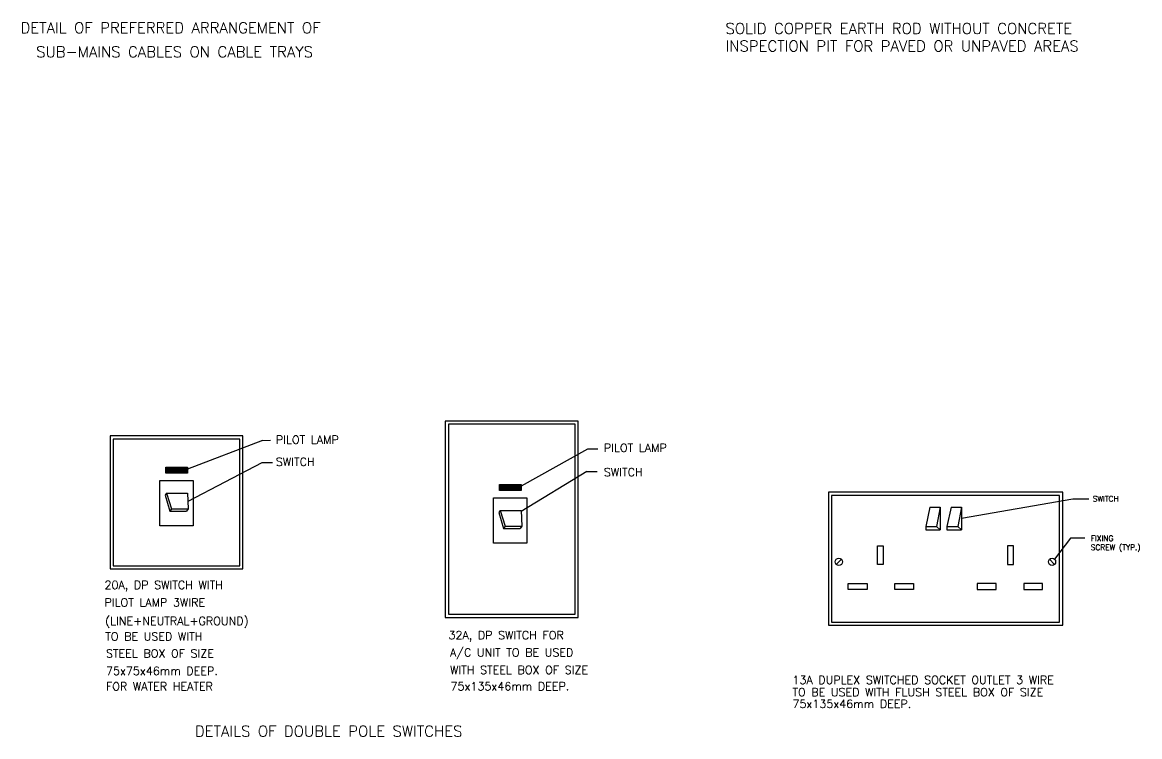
# Model space of a CAD drawing. Extents: x -198755 to -105822, y 74270 to 139116.
# Drawn here: x -191125 to -147714, y 74270 to 102015 of the extents above; entities that cross this region are included whole.
import ezdxf
from ezdxf.enums import TextEntityAlignment as Align

# ---------------------------------------------------------------- set-up
doc = ezdxf.new("R2010")
doc.units = 0
doc.header["$LTSCALE"] = 1000
doc.header["$MEASUREMENT"] = 0
doc.layers.add('LIGH', color=3, linetype='CONTINUOUS')
doc.styles.add('ROMANS', font='ROMANS.shx', dxfattribs={"height": 200})

msp = doc.modelspace()

# ---------------------------------------------------------------- linework, layer by layer
at = {"layer": 'LIGH', "color": 4, "linetype": 'Continuous'}
for p, q in [((-181796, 85779), (-184710, 84655)), ((-181796, 85779), (-181480, 85786)), ((-169168, 85442), (-171746, 83996)), ((-168763, 85442), (-169168, 85442)), ((-185551, 84556), (-185372, 84735)), ((-185551, 84521), (-185337, 84735)), ((-185551, 84591), (-185406, 84735)), ((-185551, 84625), (-185441, 84735)), ((-185551, 84730), (-185546, 84735)), ((-185551, 84695), (-185511, 84735)), ((-185551, 84660), (-185476, 84735)), ((-185529, 84508), (-185302, 84735)), ((-185494, 84508), (-185267, 84735)), ((-185459, 84508), (-185233, 84735)), ((-185424, 84508), (-185198, 84735)), ((-185390, 84508), (-185163, 84735)), ((-185355, 84508), (-185128, 84735)), ((-185320, 84508), (-185093, 84735)), ((-185285, 84508), (-185059, 84735)), ((-185250, 84508), (-185024, 84735)), ((-185216, 84508), (-184989, 84735)), ((-185181, 84508), (-184954, 84735)), ((-185146, 84508), (-184919, 84735)), ((-185111, 84508), (-184885, 84735)), ((-185077, 84508), (-184850, 84735)), ((-185042, 84508), (-184815, 84735)), ((-185007, 84508), (-184780, 84735)), ((-184972, 84508), (-184745, 84735)), ((-184937, 84508), (-184711, 84735)), ((-184903, 84508), (-184710, 84701)), ((-184868, 84508), (-184710, 84666)), ((-181815, 84909), (-184697, 83399)), ((-181409, 84909), (-181815, 84909)), ((-184833, 84508), (-184710, 84632)), ((-184798, 84508), (-184710, 84597)), ((-184763, 84508), (-184710, 84562)), ((-184729, 84508), (-184710, 84527)), ((-169187, 84572), (-171744, 83012)), ((-169187, 84572), (-168792, 84572)), ((-172587, 83916), (-172443, 84060)), ((-172587, 83881), (-172408, 84060)), ((-172587, 83846), (-172373, 84060)), ((-172587, 84055), (-172582, 84060)), ((-172587, 83951), (-172477, 84060)), ((-172587, 84020), (-172547, 84060)), ((-172587, 83985), (-172512, 84060)), ((-172565, 83834), (-172338, 84060)), ((-172530, 83834), (-172303, 84060)), ((-172495, 83834), (-172269, 84060)), ((-172461, 83834), (-172234, 84060)), ((-172426, 83834), (-172199, 84060)), ((-172391, 83834), (-172164, 84060)), ((-172356, 83834), (-172130, 84060)), ((-172321, 83834), (-172095, 84060)), ((-172287, 83834), (-172060, 84060)), ((-172252, 83834), (-172025, 84060)), ((-172217, 83834), (-171990, 84060)), ((-172182, 83834), (-171956, 84060)), ((-172148, 83834), (-171921, 84060)), ((-172113, 83834), (-171886, 84060)), ((-172078, 83834), (-171851, 84060)), ((-172043, 83834), (-171816, 84060)), ((-172008, 83834), (-171782, 84060)), ((-171974, 83834), (-171747, 84060)), ((-171939, 83834), (-171746, 84026)), ((-171904, 83834), (-171746, 83992)), ((-171869, 83834), (-171746, 83957)), ((-171834, 83834), (-171746, 83922)), ((-171800, 83834), (-171746, 83887)), ((-171765, 83834), (-171746, 83853)), ((-150306, 83500), (-154639, 82746)), ((-149686, 83500), (-150306, 83500)), ((-172558, 83054), (-172618, 82977)), ((-172618, 82977), (-172433, 82359)), ((-172558, 83054), (-171745, 83054)), ((-172558, 83054), (-172369, 82440)), ((-171745, 83054), (-171722, 82440)), ((-155867, 83186), (-156025, 82430)), ((-155867, 83186), (-155463, 83186)), ((-155463, 83186), (-155603, 82430)), ((-155463, 83186), (-155463, 82307)), ((-155043, 83186), (-155201, 82430)), ((-155043, 83186), (-154639, 83186)), ((-154639, 83186), (-154780, 82430)), ((-154639, 83186), (-154639, 82307)), ((-172369, 82440), (-172433, 82359)), ((-172433, 82359), (-171786, 82359)), ((-172369, 82440), (-171722, 82440)), ((-171722, 82440), (-171786, 82359)), ((-156025, 82430), (-156025, 82307)), ((-156025, 82430), (-155603, 82430)), ((-156025, 82307), (-155463, 82307)), ((-155603, 82430), (-155463, 82307)), ((-155201, 82430), (-155201, 82307)), ((-155201, 82430), (-154780, 82430)), ((-155201, 82307), (-154639, 82307)), ((-154780, 82430), (-154639, 82307)), ((-150396, 81977), (-151020, 81159)), ((-149843, 81977), (-150396, 81977)), ((-159501, 80961), (-159302, 81159)), ((-151219, 81158), (-151020, 80960))]:
    msp.add_line(p, q, dxfattribs=at)
for points in [[(-185521, 83728), (-185582, 83651)], [(-185582, 83651), (-185397, 83034)], [(-185521, 83728), (-184709, 83728)], [(-185521, 83728), (-185333, 83115)], [(-184709, 83728), (-184686, 83115)], [(-185333, 83115), (-185397, 83034)], [(-185397, 83034), (-184750, 83034)], [(-185333, 83115), (-184686, 83115)], [(-184686, 83115), (-184750, 83034)]]:
    msp.add_lwpolyline(points, dxfattribs=at)
for centre in [(-159401, 81059), (-151119, 81059)]:
    msp.add_circle(centre, 140, dxfattribs=at)
for points in [[(-174692, 78904), (-169526, 78904), (-169526, 86530), (-174692, 86530)], [(-174569, 79027), (-169649, 79027), (-169649, 86407), (-174569, 86407)], [(-187718, 80785), (-182552, 80785), (-182552, 85951), (-187718, 85951)], [(-187595, 80908), (-182675, 80908), (-182675, 85828), (-187595, 85828)], [(-185551, 84735), (-184710, 84735), (-184710, 84508), (-185551, 84508)], [(-185778, 84217), (-184483, 84217), (-184483, 82459), (-185778, 82459)], [(-172587, 84060), (-171746, 84060), (-171746, 83834), (-172587, 83834)], [(-172814, 83542), (-171520, 83542), (-171520, 81784), (-172814, 81784)], [(-150705, 78599), (-150705, 83765), (-159807, 83765), (-159807, 78599)], [(-150828, 78722), (-150828, 83642), (-159684, 83642), (-159684, 78722)], [(-157905, 80951), (-157905, 81680), (-157677, 81680), (-157677, 80951)], [(-152615, 80951), (-152615, 81680), (-152843, 81680), (-152843, 80951)], [(-159035, 80212), (-158306, 80212), (-158306, 79984), (-159035, 79984)], [(-157226, 80212), (-156497, 80212), (-156497, 79984), (-157226, 79984)], [(-153294, 80212), (-154022, 80212), (-154022, 79984), (-153294, 79984)], [(-151485, 80212), (-152214, 80212), (-152214, 79984), (-151485, 79984)]]:
    msp.add_3dface(points, dxfattribs=at)

# ---------------------------------------------------------------- texts
at = {"layer": 'LIGH', "color": 4, "linetype": 'Continuous', "style": 'ROMANS'}
for s, height, p in [('DETAIL OF PREFERRED ARRANGEMENT OF', 422.4, (-191197, 101592)), ('SOLID COPPER EARTH ROD WITHOUT CONCRETE', 422.4, (-163804, 101563, 73)), ('INSPECTION PIT FOR PAVED OR UNPAVED AREAS', 422.4, (-163804, 100882, 73)), ('SUB-MAINS CABLES ON CABLE TRAYS', 422.4, (-190586, 100657)), ('PILOT LAMP', 316.8, (-181275, 85645)), ('PILOT LAMP', 316.8, (-168531, 85330)), ('SWITCH', 316.8, (-181275, 84788)), ('SWITCH', 316.8, (-168531, 84384)), ('SWITCH', 210.9, (-149535, 83405)), ('FIXING ', 210.9, (-149612, 81868)), ('SCREW (TYP.)', 210.86, (-149612, 81516)), ('20A, DP SWITCH WITH ', 316.8, (-187934, 80004)), ('PILOT LAMP 3WIRE', 316.8, (-187934, 79324)), ('(LINE+NEUTRAL+GROUND) ', 316.8, (-187904, 78604)), ('TO BE USED WITH', 316.8, (-187904, 78004)), ('32A, DP SWITCH FOR', 316.8, (-174570, 78054)), ('A/C UNIT TO BE USED', 316.8, (-174509, 77381)), ('STEEL BOX OF SIZE', 316.8, (-187875, 77344)), ('75x75x46mm DEEP.', 316.8, (-187875, 76664)), ('WITH STEEL BOX OF SIZE', 316.8, (-174509, 76701)), ('13A DUPLEX SWITCHED SOCKET OUTLET 3 WIRE', 316.8, (-161205, 76313)), ('FOR WATER HEATER', 316.8, (-187875, 76064)), ('75x135x46mm DEEP.', 316.8, (-174489, 76067)), ('TO BE USED WITH FLUSH STEEL BOX OF SIZE', 316.8, (-161205, 75836)), ('75x135x46mm DEEP.', 316.8, (-161205, 75386))]:
    msp.add_text(s, height=height, dxfattribs=at).set_placement(p)
msp.add_text('DETAILS OF DOUBLE POLE SWITCHES', height=422.4, dxfattribs=at).set_placement((-179224, 74481), align=Align.MIDDLE)

doc.saveas('drawing.dxf')
